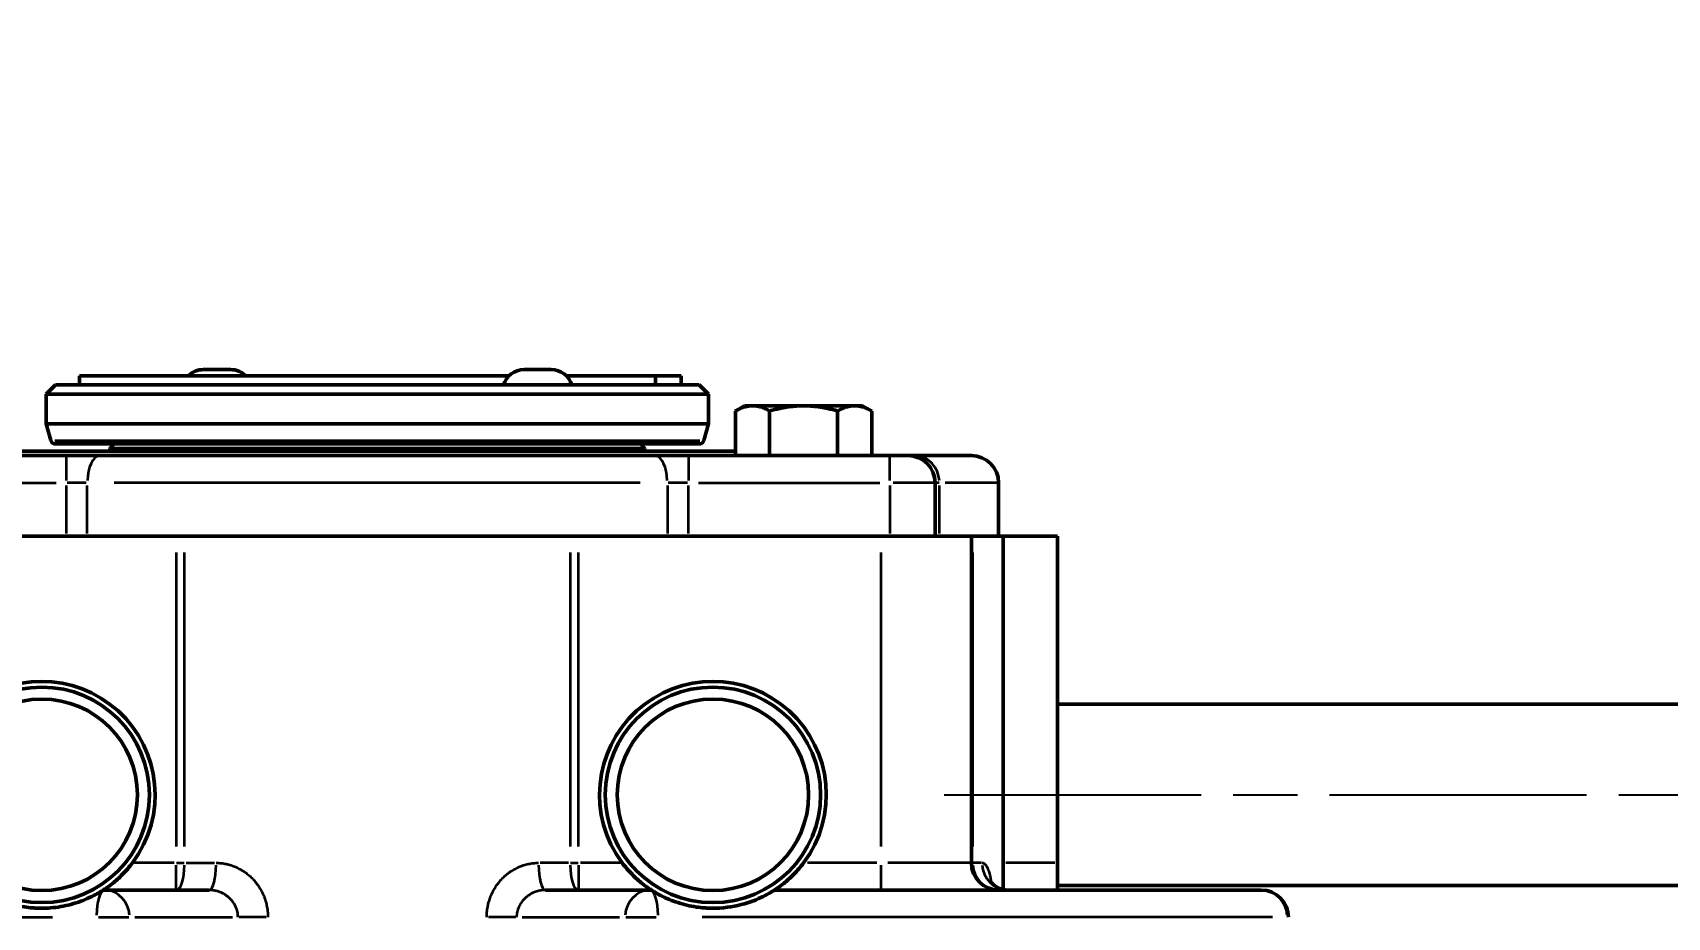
# Model space of a CAD drawing. Header units: millimetres. Extents: x 0 to 2100, y 0 to 1485.
# Drawn here: x 1309.8 to 1490, y 1165.4 to 1262.9 of the extents above; entities that cross this region are included whole.
import ezdxf

# ---------------------------------------------------------------- set-up
doc = ezdxf.new("R2010")
doc.units = ezdxf.units.MM
doc.header["$LTSCALE"] = 5
doc.linetypes.add('CHAIN', pattern=[0.3543, 0.2362, -0.0295, 0.0591, -0.0295])
for name, color, linetype, lineweight in [("Linea d'asse (ISO)", 7, 'Continuous', 25), ('Quota (ISO)', 7, 'Continuous', 25), ('Visibile (ISO)', 7, 'Continuous', 50), ('Visibile sottile (ISO)', 7, 'Continuous', 35)]:
    doc.layers.add(name, color=color, linetype=linetype, lineweight=lineweight)
doc.styles.add('Testo nota (ISO)', font='tahoma.ttf')
doc.dimstyles.new('Default - Metodo 1b (ISO)', dxfattribs={"dimscale": 5, "dimtxt": 3.5, "dimasz": 2.5, "dimexe": 3.175, "dimexo": 0, "dimgap": 0.762, "dimtad": 1, "dimtoh": 1, "dimrnd": 1e-08, "dimtxsty": 'Testo nota (ISO)', "dimcen": 0.09, "dimdle": 10, "dimclrd": 256, "dimclre": 256, "dimclrt": 256, "dimazin": 2, "dimtfac": 1, "dimtmove": 0, "dimatfit": 3, "dimfxl": 1, "dimtolj": 1, "dimlwd": -1, "dimlwe": -1, "dimarcsym": 0})

# ---------------------------------------------------------------- blocks, each defined once
blk = doc.blocks.new('*D16')
at = {"layer": 'Defpoints', "color": 0}
for p in [(1638.76, 1338.9), (1851.33, 1338.9), (1355.55, 778.53)]:
    blk.add_point(p, dxfattribs=at)
at = {"layer": 'Quota (ISO)'}
for p, q in [((1638.76, 1338.9), (1867.21, 1338.9)), ((1851.33, 791.03), (1851.33, 1326.4)), ((1355.55, 778.53), (1867.21, 778.53))]:
    blk.add_line(p, q, dxfattribs=at)
for points in [[(1849.25, 1326.4), (1853.42, 1326.4), (1851.33, 1338.9)], [(1849.25, 791.03), (1853.42, 791.03), (1851.33, 778.53)]]:
    blk.add_solid(points, dxfattribs=at)
at = {"layer": 'Quota (ISO)', "insert": (1829.31, 1040.22), "char_height": 17.5, "attachment_point": 1, "rotation": 90, "style": 'Testo nota (ISO)'}
blk.add_mtext('\\A1;560', dxfattribs=at)

msp = doc.modelspace()

# ---------------------------------------------------------------- linework, layer by layer
at = {"layer": "Linea d'asse (ISO)", "linetype": 'CHAIN', "ltscale": 23.990969}
msp.add_line((1410.2589, 1178.8997), (1666.8695, 1178.8997), dxfattribs=at)
at = {"layer": 'Visibile (ISO)'}
for p, q in [((1331.5812, 1225.7791), (1328.5812, 1225.7791)), ((1366.9366, 1225.7791), (1363.9366, 1225.7791)), ((1312.2589, 1224.0791), (1311.2589, 1223.0791)), ((1312.2589, 1224.0791), (1383.2589, 1224.0791)), ((1314.9058, 1225.0791), (1362.2551, 1225.0791)), ((1314.9058, 1225.0791), (1314.9058, 1224.0791)), ((1368.618, 1225.0791), (1378.4183, 1225.0791)), ((1381.2589, 1225.0791), (1378.4183, 1225.0791)), ((1378.4183, 1225.0791), (1378.4183, 1224.0791)), ((1381.2589, 1225.0791), (1381.2589, 1224.0791)), ((1383.2589, 1224.0791), (1384.2589, 1223.0791)), ((1311.2589, 1223.0791), (1384.2589, 1223.0791)), ((1311.2589, 1219.8158), (1311.2589, 1223.0791)), ((1384.2589, 1219.8158), (1384.2589, 1223.0791)), ((1388.2589, 1221.7897), (1387.2533, 1221.2091)), ((1387.2533, 1221.2091), (1387.2533, 1216.2997)), ((1389.1297, 1221.7897), (1388.2589, 1221.7897)), ((1394.7589, 1221.7897), (1389.1297, 1221.7897)), ((1391.0061, 1221.2091), (1391.0061, 1216.2997)), ((1394.7589, 1221.7897), (1400.3881, 1221.7897)), ((1398.5117, 1221.2091), (1398.5117, 1216.2997)), ((1401.2589, 1221.7897), (1400.3881, 1221.7897)), ((1401.2589, 1221.7897), (1402.2645, 1221.2091)), ((1402.2645, 1221.2091), (1402.2645, 1216.2997)), ((1311.2589, 1219.8158), (1384.2589, 1219.8158)), ((1311.7589, 1217.9497), (1311.2589, 1219.8158)), ((1383.7589, 1217.9497), (1384.2589, 1219.8158)), ((1387.2533, 1216.7997), (1308.2645, 1216.7997)), ((1312.2419, 1217.5791), (1383.2759, 1217.5791)), ((1318.7589, 1217.5791), (1318.2589, 1217.0791)), ((1318.2589, 1217.0791), (1377.2589, 1217.0791)), ((1318.2589, 1217.0791), (1318.2589, 1216.7997)), ((1376.7589, 1217.5791), (1377.2589, 1217.0791)), ((1377.2589, 1217.0791), (1377.2589, 1216.7997)), ((1313.4478, 1216.2997), (1291.2589, 1216.2997)), ((1317.1824, 1216.2997), (1313.4478, 1216.2997)), ((1378.3354, 1216.2997), (1317.1824, 1216.2997)), ((1382.07, 1216.2997), (1378.3354, 1216.2997)), ((1404.2589, 1216.2997), (1382.07, 1216.2997)), ((1406.2589, 1216.2997), (1404.2589, 1216.2997)), ((1407.0208, 1216.2997), (1406.2589, 1216.2997)), ((1413.2589, 1216.2997), (1407.0208, 1216.2997)), ((1409.2589, 1213.2997), (1409.2589, 1207.3997)), ((1416.2589, 1213.2997), (1416.2589, 1207.3997)), ((1292.2589, 1207.3997), (1325.5835, 1207.3997)), ((1325.5835, 1207.3997), (1326.5074, 1207.3997)), ((1326.5074, 1207.3997), (1369.0104, 1207.3997)), ((1369.0104, 1207.3997), (1369.9343, 1207.3997)), ((1369.9343, 1207.3997), (1403.2589, 1207.3997)), ((1403.2589, 1207.3997), (1413.2589, 1207.3997)), ((1413.2589, 1171.3997), (1413.2589, 1207.3997)), ((1413.2589, 1207.3997), (1413.4047, 1207.3997)), ((1413.4047, 1207.3997), (1416.7589, 1207.3997)), ((1416.7589, 1207.3997), (1422.7589, 1207.3997)), ((1416.7589, 1207.3997), (1416.7589, 1168.4639)), ((1422.7589, 1207.3997), (1422.7589, 1171.3997)), ((1422.7589, 1188.8997), (1503.7589, 1188.8997)), ((1422.7589, 1168.3997), (1422.7589, 1171.3997)), ((1317.5412, 1168.3997), (1317.6717, 1168.3997)), ((1329.2234, 1168.3997), (1317.6717, 1168.3997)), ((1377.8461, 1168.3997), (1366.2944, 1168.3997)), ((1377.9766, 1168.3997), (1377.8461, 1168.3997)), ((1445.2205, 1168.3997), (1391.5412, 1168.3997)), ((1422.7589, 1168.8997), (1503.7589, 1168.8997))]:
    msp.add_line(p, q, dxfattribs=at)
for centre, radius in [((1310.7589, 1178.8997), 11.875), ((1384.7589, 1178.8997), 11.875), ((1310.7589, 1178.8997), 10.5539), ((1384.7589, 1178.8997), 10.5539)]:
    msp.add_circle(centre, radius, dxfattribs=at)
for centre, radius, start, end in [((1328.5812, 1223.4097), 2.3694, 90, 135.205015), ((1331.5812, 1223.4097), 2.3694, 44.794985, 90), ((1363.9366, 1223.4097), 2.3694, 90, 163.588605), ((1366.9366, 1223.4097), 2.3694, 16.411395, 90), ((1312.2419, 1218.0791), 0.5, 195, 270), ((1383.2759, 1218.0791), 0.5, 270, 345), ((1406.2589, 1213.2997), 3, 0, 90), ((1413.2589, 1213.2997), 3, 0, 90), ((1310.7589, 1178.8997), 12.5, 323.130102, 216.869898), ((1384.7589, 1178.8997), 12.5, 323.130102, 216.869898), ((1416.2589, 1171.3997), 3, 180, 270), ((1445.2205, 1165.3997), 3, 0, 90)]:
    msp.add_arc(centre, radius, start, end, dxfattribs=at)
for points, weights in [([(1387.2533, 1221.2091), (1388.2589, 1221.7897), (1389.1297, 1221.7897)], [1.73081411899, 1.86469305701, 1.86469305701]), ([(1389.1297, 1221.7897), (1390.0006, 1221.7897), (1391.0061, 1221.2091)], [1.86469305701, 1.86469305701, 1.73081411899]), ([(1391.0061, 1221.2091), (1393.0172, 1221.7897), (1394.7589, 1221.7897)], [1.73081411899, 1.86469305701, 1.86469305701]), ([(1394.7589, 1221.7897), (1396.5006, 1221.7897), (1398.5117, 1221.2091)], [1.86469305701, 1.86469305701, 1.73081411899]), ([(1398.5117, 1221.2091), (1399.5172, 1221.7897), (1400.3881, 1221.7897)], [1.73081411899, 1.86469305701, 1.86469305701]), ([(1400.3881, 1221.7897), (1401.2589, 1221.7897), (1402.2645, 1221.2091)], [1.86469305701, 1.86469305701, 1.73081411899])]:
    msp.add_rational_spline(points, weights, degree=2, dxfattribs=at)
for points, knots in [([(1317.5412, 1168.3997), (1317.5412, 1168.3997), (1317.5718, 1168.4193), (1317.683, 1168.4924), (1317.7635, 1168.546), (1318.0536, 1168.7462), (1318.3116, 1168.9343), (1318.9027, 1169.4066), (1319.295, 1169.7517), (1320.0619, 1170.5329), (1320.4365, 1170.9698), (1320.7589, 1171.3997)], [1.047996093, 1.047996093, 1.047996093, 1.047996093, 1.107176702, 1.107176702, 1.166357311, 1.166357311, 1.284718529, 1.284718529, 1.445936421, 1.445936421, 1.607154314, 1.607154314, 1.607154314, 1.607154314]), ([(1377.9766, 1168.3997), (1377.9766, 1168.3997), (1377.946, 1168.4193), (1377.8348, 1168.4924), (1377.7543, 1168.546), (1377.4642, 1168.7462), (1377.2062, 1168.9343), (1376.615, 1169.4066), (1376.2228, 1169.7517), (1375.4559, 1170.5329), (1375.0813, 1170.9698), (1374.7589, 1171.3997)], [-1.047996093, -1.047996093, -1.047996093, -1.047996093, -0.988815484, -0.988815484, -0.929634875, -0.929634875, -0.811273657, -0.811273657, -0.650055765, -0.650055765, -0.488837872, -0.488837872, -0.488837872, -0.488837872]), ([(1394.7589, 1171.3997), (1394.4365, 1170.9698), (1394.0619, 1170.5329), (1393.295, 1169.7517), (1392.9027, 1169.4066), (1392.3116, 1168.9343), (1392.0536, 1168.7462), (1391.7635, 1168.546), (1391.683, 1168.4924), (1391.5718, 1168.4193), (1391.5412, 1168.3997), (1391.5412, 1168.3997)], [0.488837872, 0.488837872, 0.488837872, 0.488837872, 0.650055765, 0.650055765, 0.811273657, 0.811273657, 0.929634875, 0.929634875, 0.988815484, 0.988815484, 1.047996093, 1.047996093, 1.047996093, 1.047996093]), ([(1317.5412, 1168.3997), (1317.5412, 1168.3997), (1317.5125, 1168.381), (1317.3868, 1168.3013), (1317.2946, 1168.2435), (1317.038, 1168.0901), (1316.8721, 1167.9945), (1316.4418, 1167.7627), (1316.1432, 1167.612), (1315.2042, 1167.1996), (1314.4996, 1166.9427), (1312.9464, 1166.5696), (1312.1935, 1166.4601), (1311.3219, 1166.4117), (1311.1907, 1166.4065), (1310.9961, 1166.4018), (1310.9327, 1166.4007), (1310.8201, 1166.3998), (1310.771, 1166.3996), (1310.668, 1166.3999), (1310.6142, 1166.4004), (1310.4736, 1166.4027), (1310.3868, 1166.4049), (1310.1116, 1166.415), (1309.9244, 1166.4262), (1309.7384, 1166.4414), (1309.44, 1166.4659), (1309.1428, 1166.501), (1308.0413, 1166.6714), (1307.2661, 1166.8742), (1305.6649, 1167.4453), (1305.0018, 1167.7929), (1304.2898, 1168.1993), (1304.1168, 1168.3099), (1303.9955, 1168.3874), (1303.9765, 1168.3997), (1303.9766, 1168.3997)], [3.21934589, 3.21934589, 3.21934589, 3.21934589, 3.33644337, 3.33644337, 3.45058721, 3.45058721, 3.57977325, 3.57977325, 3.75209954, 3.75209954, 4.03195808, 4.03195808, 4.28123084, 4.28123084, 4.3251648, 4.3251648, 4.34624473, 4.34624473, 4.36244016, 4.36244016, 4.38002683, 4.38002683, 4.40815393, 4.40815393, 4.46888423, 4.46888423, 4.46888423, 4.56629657, 4.56629657, 4.83340134, 4.83340134, 5.17146977, 5.17146977, 5.38113362, 5.38113362, 5.4779726, 5.4779726, 5.4779726, 5.4779726]), ([(1377.9766, 1168.3997), (1377.9765, 1168.3997), (1377.9818, 1168.3963), (1378.0178, 1168.3731), (1378.0711, 1168.3388), (1378.2463, 1168.2298), (1378.3699, 1168.1545), (1378.7058, 1167.9609), (1378.9423, 1167.8308), (1379.6738, 1167.4701), (1380.2225, 1167.2316), (1381.5008, 1166.8139), (1382.1979, 1166.6407), (1383.2359, 1166.4897), (1383.5113, 1166.4591), (1383.9815, 1166.4223), (1384.1777, 1166.4117), (1384.4476, 1166.4033), (1384.5224, 1166.4017), (1384.6483, 1166.4001), (1384.6995, 1166.3997), (1384.8005, 1166.3997), (1384.8503, 1166.3999), (1384.9598, 1166.4012), (1385.0194, 1166.4023), (1385.2254, 1166.4075), (1385.3711, 1166.4139), (1386.6572, 1166.4919), (1387.6896, 1166.7133), (1389.4982, 1167.2917), (1390.2121, 1167.6372), (1391.0361, 1168.0841), (1391.2548, 1168.219), (1391.476, 1168.3573), (1391.5339, 1168.395), (1391.541, 1168.3996), (1391.5412, 1168.3997), (1391.5412, 1168.3997)], [-3.19163068, -3.19163068, -3.19163068, -3.19163068, -3.14852146, -3.14852146, -3.05171769, -3.05171769, -2.94415689, -2.94415689, -2.80680928, -2.80680928, -2.5952252, -2.5952252, -2.39300938, -2.39300938, -2.31968702, -2.31968702, -2.26670181, -2.26670181, -2.24624437, -2.24624437, -2.23210184, -2.23210184, -2.21820694, -2.21820694, -2.20143214, -2.20143214, -2.15990458, -2.15990458, -1.83187072, -1.83187072, -1.48360304, -1.48360304, -1.26394259, -1.26394259, -1.11791523, -1.11791523, -1.10856844, -1.10856844, -1.10856844, -1.10856844]), ([(1415.243, 1169.541), (1415.243, 1169.541), (1415.2514, 1169.5212), (1415.2983, 1169.4376), (1415.3466, 1169.3606), (1415.489, 1169.1843), (1415.5833, 1169.0845), (1415.8353, 1168.8704), (1416.0049, 1168.7565), (1416.4277, 1168.5479), (1416.6955, 1168.4639), (1417.0888, 1168.4083), (1417.2108, 1168.3997), (1417.3321, 1168.3997)], [0.577795468, 0.577795468, 0.577795468, 0.577795468, 0.6267463, 0.6267463, 0.689380542, 0.689380542, 0.750664854, 0.750664854, 0.82636798, 0.82636798, 0.922080078, 0.922080078, 0.964277279, 0.964277279, 0.964277279, 0.964277279])]:
    msp.add_open_spline(points, degree=3, knots=knots, dxfattribs=at)
at = {"layer": 'Visibile sottile (ISO)'}
for p, q in [((1312.2021, 1217.9497), (1383.3157, 1217.9497)), ((1313.4478, 1216.2904), (1313.4478, 1213.5351)), ((1382.07, 1216.2904), (1382.07, 1213.5351)), ((1404.2589, 1213.5351), (1404.2589, 1216.2904)), ((1292.3683, 1213.2997), (1312.3384, 1213.2997)), ((1313.4478, 1213.0047), (1313.4478, 1207.6947)), ((1315.6738, 1213.2997), (1313.5692, 1213.2997)), ((1315.7819, 1207.6947), (1315.7819, 1213.0047)), ((1376.7571, 1213.2997), (1318.7607, 1213.2997)), ((1379.7359, 1213.0047), (1379.7359, 1207.6947)), ((1381.9486, 1213.2997), (1379.8439, 1213.2997)), ((1382.07, 1207.6947), (1382.07, 1213.0047)), ((1383.1794, 1213.2997), (1403.1495, 1213.2997)), ((1404.2589, 1213.0047), (1404.2589, 1207.6947)), ((1409.2435, 1213.2997), (1404.6512, 1213.2997)), ((1409.6893, 1213.2997), (1409.2601, 1213.2997)), ((1409.7351, 1207.6947), (1409.7351, 1213.0047)), ((1416.2423, 1213.2997), (1410.3619, 1213.2997)), ((1325.5835, 1205.5997), (1325.5835, 1173.1997)), ((1326.5074, 1173.1997), (1326.5074, 1205.5997)), ((1369.0104, 1205.5997), (1369.0104, 1173.1997)), ((1369.9343, 1173.1997), (1369.9343, 1205.5997)), ((1403.2589, 1205.5997), (1403.2589, 1173.1997)), ((1413.4047, 1173.1997), (1413.4047, 1205.5997)), ((1325.3422, 1171.3997), (1321.0001, 1171.3997)), ((1325.5835, 1168.4089), (1325.5835, 1171.1643)), ((1325.6304, 1171.3997), (1326.4626, 1171.3997)), ((1326.6805, 1171.3997), (1329.8201, 1171.3997)), ((1368.8373, 1171.3997), (1365.6977, 1171.3997)), ((1369.0551, 1171.3997), (1369.8874, 1171.3997)), ((1369.9343, 1171.1643), (1369.9343, 1168.4089)), ((1374.5177, 1171.3997), (1370.1756, 1171.3997)), ((1402.8339, 1171.3997), (1395.1839, 1171.3997)), ((1403.2589, 1171.1643), (1403.2589, 1168.4089)), ((1413.2281, 1171.3997), (1404.0435, 1171.3997)), ((1413.2593, 1171.3997), (1413.3906, 1171.3997)), ((1414.3862, 1171.3997), (1413.4605, 1171.3997)), ((1422.4589, 1171.3997), (1417.0589, 1171.3997)), ((1249.0538, 1165.3997), (1311.9496, 1165.3997)), ((1317.0008, 1165.3997), (1320.3511, 1165.3997)), ((1321.0412, 1165.3997), (1331.8024, 1165.3997)), ((1335.4953, 1165.3997), (1332.4842, 1165.3997)), ((1363.0336, 1165.3997), (1360.0225, 1165.3997)), ((1363.7154, 1165.3997), (1374.4766, 1165.3997)), ((1375.1667, 1165.3997), (1378.517, 1165.3997)), ((1446.464, 1165.3997), (1383.5682, 1165.3997))]:
    msp.add_line(p, q, dxfattribs=at)
for centre, major_axis, ratio, start_param, end_param in [((1317.1824, 1213.2997), (0, 3), 0.46681737, 0.07853982, 1.49225651), ((1378.3354, 1213.2997), (0, 3), 0.46681737, 4.7909288, 6.20464549), ((1407.0208, 1213.2997), (0, 3), 0.9047619, 4.7909288, 6.20464549), ((1325.5835, 1171.3997), (0, -3), 0.30799218, 0.07853982, 1.49225651), ((1329.2234, 1171.3997), (0, -3), 0.2574369, 0.07853982, 1.49225651), ((1366.2944, 1171.3997), (0, -3), 0.2574369, 4.7909288, 6.20464549), ((1369.9343, 1171.3997), (0, -3), 0.30799218, 4.7909288, 6.20464549), ((1416.2589, 1171.3997), (0, -3), 0.95138889, 4.7909288, 6.20464549), ((1417.3321, 1171.3997), (0, -3), 0.96629511, 4.7909288, 6.20464549), ((1317.6717, 1165.3997), (0, 3), 0.29497241, 0.07853982, 1.49225651), ((1317.6717, 1165.3997), (0, 3), 0.92387953, 4.7909288, 6.20464549), ((1377.8461, 1165.3997), (0, 3), 0.92387953, 0.07853982, 1.49225651), ((1377.8461, 1165.3997), (0, 3), 0.29497241, 4.7909288, 6.20464549), ((1445.2205, 1165.3997), (0, 3), 0.95550577, 4.7909288, 6.20464549)]:
    msp.add_ellipse(centre, major_axis=major_axis, ratio=ratio, start_param=start_param, end_param=end_param, dxfattribs=at)
for points, knots in [([(1329.9958, 1171.3997), (1330.1789, 1171.3997), (1330.3612, 1171.3901), (1330.5425, 1171.3712), (1330.5481, 1171.3706), (1330.5537, 1171.37), (1330.5592, 1171.3694), (1330.736, 1171.3504), (1330.9119, 1171.3225), (1331.087, 1171.2857), (1331.0969, 1171.2836), (1331.1068, 1171.2814), (1331.1168, 1171.2793), (1331.1521, 1171.2716), (1331.1874, 1171.2636), (1331.2227, 1171.2553), (1331.2336, 1171.2527), (1331.2444, 1171.2501), (1331.2552, 1171.2474), (1331.267, 1171.2446), (1331.2788, 1171.2416), (1331.2905, 1171.2387), (1331.3018, 1171.2359), (1331.3131, 1171.233), (1331.3243, 1171.2301), (1331.3356, 1171.2272), (1331.347, 1171.2242), (1331.3583, 1171.2212), (1331.3699, 1171.2181), (1331.3815, 1171.215), (1331.3932, 1171.2118), (1331.4715, 1171.1905), (1331.5491, 1171.1675), (1331.6261, 1171.1429), (1331.639, 1171.1387), (1331.652, 1171.1345), (1331.6649, 1171.1302), (1331.8286, 1171.0764), (1331.9892, 1171.0151), (1332.1467, 1170.9464), (1332.1618, 1170.9399), (1332.1768, 1170.9332), (1332.1918, 1170.9265), (1332.3467, 1170.8574), (1332.4986, 1170.7811), (1332.6475, 1170.6977), (1332.6639, 1170.6885), (1332.6803, 1170.6792), (1332.6967, 1170.6698), (1332.7618, 1170.6325), (1332.8264, 1170.5938), (1332.8904, 1170.5536), (1332.9073, 1170.5431), (1332.9241, 1170.5324), (1332.9409, 1170.5216), (1332.964, 1170.5068), (1332.987, 1170.4918), (1333.0099, 1170.4766), (1333.027, 1170.4653), (1333.0439, 1170.4539), (1333.0609, 1170.4425), (1333.0807, 1170.429), (1333.1006, 1170.4154), (1333.1203, 1170.4017), (1333.14, 1170.388), (1333.1595, 1170.3741), (1333.179, 1170.3602), (1333.3173, 1170.2614), (1333.4505, 1170.157), (1333.5788, 1170.0472), (1333.5952, 1170.0332), (1333.6116, 1170.019), (1333.6279, 1170.0047), (1333.7548, 1169.8937), (1333.8768, 1169.7773), (1333.994, 1169.6556), (1334.0092, 1169.6398), (1334.0243, 1169.6239), (1334.0394, 1169.6079), (1334.1557, 1169.4844), (1334.2671, 1169.3555), (1334.3735, 1169.2212), (1334.3869, 1169.2042), (1334.4003, 1169.1872), (1334.4135, 1169.1701), (1334.4283, 1169.151), (1334.443, 1169.1318), (1334.4576, 1169.1124), (1334.4722, 1169.0931), (1334.4867, 1169.0737), (1334.5011, 1169.0542), (1334.5173, 1169.0322), (1334.5334, 1169.0101), (1334.5492, 1168.9879), (1334.5615, 1168.9708), (1334.5737, 1168.9536), (1334.5858, 1168.9363), (1334.6295, 1168.8738), (1334.672, 1168.8107), (1334.7133, 1168.7468), (1334.7242, 1168.7298), (1334.7351, 1168.7128), (1334.7459, 1168.6957), (1334.8389, 1168.5484), (1334.9254, 1168.3976), (1335.0053, 1168.2432), (1335.0137, 1168.2271), (1335.0219, 1168.211), (1335.0301, 1168.1948), (1335.11, 1168.0373), (1335.1831, 1167.8761), (1335.2494, 1167.7113), (1335.2552, 1167.6969), (1335.2609, 1167.6824), (1335.2666, 1167.668), (1335.2969, 1167.591), (1335.3258, 1167.5131), (1335.3531, 1167.4345), (1335.3577, 1167.4213), (1335.3623, 1167.4081), (1335.3668, 1167.3948), (1335.3702, 1167.3846), (1335.3737, 1167.3744), (1335.3771, 1167.3641), (1335.3814, 1167.3513), (1335.3857, 1167.3384), (1335.3899, 1167.3255), (1335.3934, 1167.3148), (1335.3968, 1167.3041), (1335.4002, 1167.2934), (1335.4042, 1167.281), (1335.4082, 1167.2685), (1335.4121, 1167.256), (1335.423, 1167.2212), (1335.4336, 1167.1864), (1335.4439, 1167.1516), (1335.4473, 1167.1399), (1335.4507, 1167.1282), (1335.4541, 1167.1166), (1335.5055, 1166.9383), (1335.5485, 1166.7587), (1335.5835, 1166.5777), (1335.5851, 1166.5695), (1335.5867, 1166.5614), (1335.5882, 1166.5532), (1335.6232, 1166.3681), (1335.6498, 1166.1817), (1335.6678, 1165.9938), (1335.6683, 1165.9895), (1335.6687, 1165.9852), (1335.6691, 1165.9809), (1335.6871, 1165.7887), (1335.6963, 1165.595), (1335.6963, 1165.3997)], [0, 0, 0, 0, 0.00056446888, 0.00056446888, 0.00056446888, 0.00058180868, 0.00058180868, 0.00058180868, 0.00113236175, 0.00113236175, 0.00113236175, 0.00116361735, 0.00116361735, 0.00116361735, 0.00127487607, 0.00127487607, 0.00127487607, 0.00130906952, 0.00130906952, 0.00130906952, 0.00134621515, 0.00134621515, 0.00134621515, 0.00138179561, 0.00138179561, 0.00138179561, 0.00141760326, 0.00141760326, 0.00141760326, 0.00145452169, 0.00145452169, 0.00145452169, 0.00170345485, 0.00170345485, 0.00170345485, 0.00174542603, 0.00174542603, 0.00174542603, 0.0022764764, 0.0022764764, 0.0022764764, 0.00232723471, 0.00232723471, 0.00232723471, 0.00285123946, 0.00285123946, 0.00285123946, 0.00290904339, 0.00290904339, 0.00290904339, 0.0031392777, 0.0031392777, 0.0031392777, 0.00319994773, 0.00319994773, 0.00319994773, 0.00328347073, 0.00328347073, 0.00328347073, 0.00334539989, 0.00334539989, 0.00334539989, 0.00341812598, 0.00341812598, 0.00341812598, 0.00349085206, 0.00349085206, 0.00349085206, 0.00400647578, 0.00400647578, 0.00400647578, 0.00407266074, 0.00407266074, 0.00407266074, 0.00458758683, 0.00458758683, 0.00458758683, 0.00465446942, 0.00465446942, 0.00465446942, 0.00517110465, 0.00517110465, 0.00517110465, 0.0052362781, 0.0052362781, 0.0052362781, 0.00530900418, 0.00530900418, 0.00530900418, 0.00538173027, 0.00538173027, 0.00538173027, 0.00546377994, 0.00546377994, 0.00546377994, 0.00552718243, 0.00552718243, 0.00552718243, 0.00575699177, 0.00575699177, 0.00575699177, 0.00581808677, 0.00581808677, 0.00581808677, 0.0063449659, 0.0063449659, 0.0063449659, 0.00639989545, 0.00639989545, 0.00639989545, 0.006934997, 0.006934997, 0.006934997, 0.00698170413, 0.00698170413, 0.00698170413, 0.00723079602, 0.00723079602, 0.00723079602, 0.00727260847, 0.00727260847, 0.00727260847, 0.00730482689, 0.00730482689, 0.00730482689, 0.00734533455, 0.00734533455, 0.00734533455, 0.00737888726, 0.00737888726, 0.00737888726, 0.00741806064, 0.00741806064, 0.00741806064, 0.00752704603, 0.00752704603, 0.00752704603, 0.00756351281, 0.00756351281, 0.00756351281, 0.00812019277, 0.00812019277, 0.00812019277, 0.00814532148, 0.00814532148, 0.00814532148, 0.00871415476, 0.00871415476, 0.00871415476, 0.00872713016, 0.00872713016, 0.00872713016, 0.00930893884, 0.00930893884, 0.00930893884, 0.00930893884]), ([(1359.8215, 1165.3997), (1359.8215, 1165.595), (1359.8307, 1165.7894), (1359.8489, 1165.9828), (1359.8672, 1166.1762), (1359.8945, 1166.3687), (1359.9309, 1166.5603), (1359.932, 1166.5659), (1359.9331, 1166.5715), (1359.9341, 1166.5771), (1359.9377, 1166.5954), (1359.9413, 1166.6137), (1359.945, 1166.6321), (1359.9463, 1166.6382), (1359.9475, 1166.6442), (1359.9488, 1166.6503), (1359.9524, 1166.6681), (1359.9562, 1166.6859), (1359.96, 1166.7036), (1359.9614, 1166.7102), (1359.9628, 1166.7168), (1359.9642, 1166.7233), (1359.9732, 1166.7643), (1359.9825, 1166.8052), (1359.9923, 1166.8459), (1359.9941, 1166.8533), (1359.9959, 1166.8608), (1359.9977, 1166.8682), (1360.0188, 1166.955), (1360.0418, 1167.0411), (1360.0666, 1167.1265), (1360.0692, 1167.1356), (1360.0719, 1167.1446), (1360.0745, 1167.1537), (1360.1264, 1167.3297), (1360.186, 1167.5027), (1360.253, 1167.6727), (1360.2577, 1167.6845), (1360.2624, 1167.6963), (1360.2671, 1167.708), (1360.334, 1167.8746), (1360.4082, 1168.0383), (1360.4898, 1168.1991), (1360.4968, 1168.2128), (1360.5038, 1168.2265), (1360.5109, 1168.2402), (1360.5482, 1168.3123), (1360.587, 1168.3838), (1360.6273, 1168.4546), (1360.6355, 1168.4691), (1360.6438, 1168.4835), (1360.6522, 1168.498), (1360.656, 1168.5046), (1360.6598, 1168.5112), (1360.6637, 1168.5177), (1360.6722, 1168.5324), (1360.6808, 1168.5469), (1360.6895, 1168.5615), (1360.6933, 1168.5678), (1360.697, 1168.5741), (1360.7008, 1168.5804), (1360.7097, 1168.5951), (1360.7186, 1168.6097), (1360.7275, 1168.6243), (1360.7439, 1168.6511), (1360.7604, 1168.6776), (1360.7771, 1168.704), (1360.7865, 1168.7188), (1360.796, 1168.7336), (1360.8055, 1168.7483), (1360.9007, 1168.8957), (1361.0017, 1169.038), (1361.1084, 1169.1754), (1361.1199, 1169.1902), (1361.1314, 1169.2048), (1361.1429, 1169.2195), (1361.25, 1169.3548), (1361.3627, 1169.4851), (1361.4809, 1169.6106), (1361.4941, 1169.6245), (1361.5073, 1169.6384), (1361.5206, 1169.6522), (1361.6397, 1169.7762), (1361.7645, 1169.8953), (1361.895, 1170.0092), (1361.9093, 1170.0217), (1361.9237, 1170.0342), (1361.9382, 1170.0466), (1361.9421, 1170.0498), (1361.9459, 1170.0531), (1361.9497, 1170.0564), (1361.9642, 1170.0687), (1361.9787, 1170.0809), (1361.9932, 1170.0931), (1361.9972, 1170.0964), (1362.0011, 1170.0996), (1362.005, 1170.1029), (1362.0195, 1170.1149), (1362.0341, 1170.1269), (1362.0487, 1170.1388), (1362.0713, 1170.1572), (1362.0941, 1170.1755), (1362.117, 1170.1936), (1362.1315, 1170.205), (1362.1461, 1170.2164), (1362.1607, 1170.2277), (1362.2218, 1170.275), (1362.2835, 1170.3209), (1362.3461, 1170.3654), (1362.3606, 1170.3758), (1362.3751, 1170.386), (1362.3897, 1170.3962), (1362.5309, 1170.4949), (1362.6759, 1170.5868), (1362.8247, 1170.6719), (1362.8385, 1170.6798), (1362.8525, 1170.6877), (1362.8664, 1170.6955), (1363.0173, 1170.7802), (1363.1719, 1170.8579), (1363.3305, 1170.9285), (1363.343, 1170.9341), (1363.3555, 1170.9396), (1363.368, 1170.9451), (1363.4424, 1170.9776), (1363.5176, 1171.0085), (1363.5937, 1171.0378), (1363.6052, 1171.0422), (1363.6168, 1171.0466), (1363.6283, 1171.051), (1363.6391, 1171.055), (1363.6499, 1171.0591), (1363.6606, 1171.0631), (1363.6718, 1171.0672), (1363.683, 1171.0713), (1363.6943, 1171.0754), (1363.7054, 1171.0794), (1363.7166, 1171.0835), (1363.7278, 1171.0874), (1363.7386, 1171.0913), (1363.7495, 1171.0951), (1363.7604, 1171.0989), (1363.7943, 1171.1108), (1363.8283, 1171.1222), (1363.8624, 1171.1334), (1363.8726, 1171.1367), (1363.8827, 1171.14), (1363.8929, 1171.1432), (1364.0629, 1171.1977), (1364.2341, 1171.2434), (1364.4067, 1171.2805), (1364.4139, 1171.2821), (1364.421, 1171.2836), (1364.4281, 1171.2851), (1364.604, 1171.3222), (1364.7813, 1171.3504), (1364.9599, 1171.3695), (1364.9637, 1171.37), (1364.9674, 1171.3704), (1364.9712, 1171.3707), (1365.0604, 1171.3801), (1365.1499, 1171.3873), (1365.2398, 1171.3921), (1365.3335, 1171.3971), (1365.4276, 1171.3997), (1365.522, 1171.3997)], [0, 0, 0, 0, 0.0005829357, 0.0005829357, 0.0005829357, 0.0011658714, 0.0011658714, 0.0011658714, 0.00118292401, 0.00118292401, 0.00118292401, 0.00123873837, 0.00123873837, 0.00123873837, 0.00125730432, 0.00125730432, 0.00125730432, 0.00131160533, 0.00131160533, 0.00131160533, 0.00133168436, 0.00133168436, 0.00133168436, 0.00145733926, 0.00145733926, 0.00145733926, 0.00148036071, 0.00148036071, 0.00148036071, 0.00174880711, 0.00174880711, 0.00174880711, 0.00177738631, 0.00177738631, 0.00177738631, 0.00233174281, 0.00233174281, 0.00233174281, 0.00237015324, 0.00237015324, 0.00237015324, 0.00291467851, 0.00291467851, 0.00291467851, 0.00296122445, 0.00296122445, 0.00296122445, 0.00320614636, 0.00320614636, 0.00320614636, 0.00325611996, 0.00325611996, 0.00325611996, 0.00327901332, 0.00327901332, 0.00327901332, 0.00332977122, 0.00332977122, 0.00332977122, 0.00335188029, 0.00335188029, 0.00335188029, 0.00340338721, 0.00340338721, 0.00340338721, 0.00349761421, 0.00349761421, 0.00349761421, 0.0035505002, 0.0035505002, 0.0035505002, 0.00408054991, 0.00408054991, 0.00408054991, 0.00413742111, 0.00413742111, 0.00413742111, 0.00466348562, 0.00466348562, 0.00466348562, 0.00472193588, 0.00472193588, 0.00472193588, 0.00524642132, 0.00524642132, 0.00524642132, 0.00530404483, 0.00530404483, 0.00530404483, 0.00531928828, 0.00531928828, 0.00531928828, 0.00537663636, 0.00537663636, 0.00537663636, 0.00539215524, 0.00539215524, 0.00539215524, 0.00544919618, 0.00544919618, 0.00544919618, 0.00553788917, 0.00553788917, 0.00553788917, 0.00559421561, 0.00559421561, 0.00559421561, 0.00582935702, 0.00582935702, 0.00582935702, 0.00588386268, 0.00588386268, 0.00588386268, 0.00641229272, 0.00641229272, 0.00641229272, 0.00646161371, 0.00646161371, 0.00646161371, 0.00699522842, 0.00699522842, 0.00699522842, 0.00703731795, 0.00703731795, 0.00703731795, 0.00728669628, 0.00728669628, 0.00728669628, 0.00732438919, 0.00732438919, 0.00732438919, 0.00735956324, 0.00735956324, 0.00735956324, 0.00739608424, 0.00739608424, 0.00739608424, 0.0074324302, 0.0074324302, 0.0074324302, 0.00746776565, 0.00746776565, 0.00746776565, 0.00757816413, 0.00757816413, 0.00757816413, 0.00761108688, 0.00761108688, 0.00761108688, 0.00816109983, 0.00816109983, 0.00816109983, 0.00818386028, 0.00818386028, 0.00818386028, 0.00874403553, 0.00874403553, 0.00874403553, 0.00875582426, 0.00875582426, 0.00875582426, 0.00903550338, 0.00903550338, 0.00903550338, 0.00932697123, 0.00932697123, 0.00932697123, 0.00932697123]), ([(1414.4333, 1171.3997), (1414.4821, 1171.3997), (1414.5298, 1171.3901), (1414.5765, 1171.3712), (1414.578, 1171.3706), (1414.5794, 1171.37), (1414.5808, 1171.3694), (1414.6263, 1171.3504), (1414.6709, 1171.3225), (1414.7145, 1171.2857), (1414.7169, 1171.2836), (1414.7194, 1171.2814), (1414.7219, 1171.2793), (1414.7307, 1171.2716), (1414.7394, 1171.2636), (1414.7481, 1171.2553), (1414.7508, 1171.2527), (1414.7535, 1171.2501), (1414.7561, 1171.2474), (1414.759, 1171.2446), (1414.7619, 1171.2416), (1414.7648, 1171.2387), (1414.7676, 1171.2359), (1414.7703, 1171.233), (1414.7731, 1171.2301), (1414.7759, 1171.2272), (1414.7787, 1171.2242), (1414.7814, 1171.2212), (1414.7843, 1171.2181), (1414.7871, 1171.215), (1414.79, 1171.2118), (1414.8091, 1171.1905), (1414.8279, 1171.1675), (1414.8464, 1171.1429), (1414.8495, 1171.1387), (1414.8526, 1171.1345), (1414.8557, 1171.1302), (1414.895, 1171.0764), (1414.9329, 1171.0151), (1414.9695, 1170.9464), (1414.973, 1170.9399), (1414.9764, 1170.9332), (1414.9799, 1170.9265), (1415.0158, 1170.8574), (1415.0504, 1170.7811), (1415.0838, 1170.6977), (1415.0875, 1170.6885), (1415.0912, 1170.6792), (1415.0948, 1170.6698), (1415.1094, 1170.6325), (1415.1238, 1170.5938), (1415.1379, 1170.5536), (1415.1416, 1170.5431), (1415.1453, 1170.5324), (1415.149, 1170.5216), (1415.1541, 1170.5068), (1415.1591, 1170.4918), (1415.1642, 1170.4766), (1415.1679, 1170.4653), (1415.1716, 1170.4539), (1415.1753, 1170.4425), (1415.1796, 1170.429), (1415.1839, 1170.4154), (1415.1882, 1170.4017), (1415.1925, 1170.388), (1415.1967, 1170.3741), (1415.2009, 1170.3602), (1415.2308, 1170.2614), (1415.2592, 1170.157), (1415.2861, 1170.0472), (1415.2896, 1170.0332), (1415.293, 1170.019), (1415.2964, 1170.0047), (1415.323, 1169.8937), (1415.3481, 1169.7773), (1415.372, 1169.6556), (1415.3751, 1169.6398), (1415.3781, 1169.6239), (1415.3812, 1169.6079), (1415.4037, 1169.4899), (1415.4251, 1169.367), (1415.4453, 1169.2391)], [0, 0, 0, 0, 0.00056446888, 0.00056446888, 0.00056446888, 0.00058180868, 0.00058180868, 0.00058180868, 0.00113236175, 0.00113236175, 0.00113236175, 0.00116361735, 0.00116361735, 0.00116361735, 0.00127487607, 0.00127487607, 0.00127487607, 0.00130906952, 0.00130906952, 0.00130906952, 0.00134621515, 0.00134621515, 0.00134621515, 0.00138179561, 0.00138179561, 0.00138179561, 0.00141760326, 0.00141760326, 0.00141760326, 0.00145452169, 0.00145452169, 0.00145452169, 0.00170345485, 0.00170345485, 0.00170345485, 0.00174542603, 0.00174542603, 0.00174542603, 0.0022764764, 0.0022764764, 0.0022764764, 0.00232723471, 0.00232723471, 0.00232723471, 0.00285123946, 0.00285123946, 0.00285123946, 0.00290904339, 0.00290904339, 0.00290904339, 0.0031392777, 0.0031392777, 0.0031392777, 0.00319994773, 0.00319994773, 0.00319994773, 0.00328347073, 0.00328347073, 0.00328347073, 0.00334539989, 0.00334539989, 0.00334539989, 0.00341812598, 0.00341812598, 0.00341812598, 0.00349085206, 0.00349085206, 0.00349085206, 0.00400647578, 0.00400647578, 0.00400647578, 0.00407266074, 0.00407266074, 0.00407266074, 0.00458758684, 0.00458758684, 0.00458758684, 0.00465446942, 0.00465446942, 0.00465446942, 0.00514805665, 0.00514805665, 0.00514805665, 0.00514805665]), ([(1332.4002, 1165.3997), (1332.4002, 1165.5017), (1332.3946, 1165.6027), (1332.3835, 1165.7027), (1332.3724, 1165.8027), (1332.3559, 1165.9016), (1332.3341, 1165.9997), (1332.3122, 1166.0977), (1332.2851, 1166.1947), (1332.2525, 1166.2908), (1332.2444, 1166.3148), (1332.2359, 1166.3388), (1332.2271, 1166.3627), (1332.2227, 1166.3746), (1332.2182, 1166.3865), (1332.2136, 1166.3984), (1332.209, 1166.4103), (1332.2044, 1166.4221), (1332.1997, 1166.4339), (1332.1808, 1166.4811), (1332.1608, 1166.5276), (1332.1396, 1166.5734), (1332.0973, 1166.665), (1332.0504, 1166.754), (1331.9991, 1166.8404), (1331.9478, 1166.9268), (1331.8921, 1167.0106), (1331.8322, 1167.0918), (1331.8022, 1167.1325), (1331.7711, 1167.1725), (1331.7389, 1167.2118), (1331.7228, 1167.2315), (1331.7064, 1167.251), (1331.6899, 1167.2703), (1331.6733, 1167.2896), (1331.6565, 1167.3086), (1331.6395, 1167.3274), (1331.5716, 1167.4027), (1331.5005, 1167.4741), (1331.4263, 1167.542), (1331.352, 1167.6098), (1331.2748, 1167.6741), (1331.1944, 1167.7348), (1331.1141, 1167.7955), (1331.0308, 1167.8526), (1330.9443, 1167.9061), (1330.9335, 1167.9128), (1330.9227, 1167.9195), (1330.9118, 1167.926), (1330.9009, 1167.9326), (1330.89, 1167.9391), (1330.8791, 1167.9455), (1330.8572, 1167.9584), (1330.8352, 1167.9709), (1330.8131, 1167.9833), (1330.769, 1168.0079), (1330.7243, 1168.0314), (1330.6793, 1168.0538), (1330.5892, 1168.0988), (1330.4975, 1168.1394), (1330.404, 1168.1758), (1330.3106, 1168.2123), (1330.2155, 1168.2445), (1330.1187, 1168.2724), (1330.0703, 1168.2863), (1330.0214, 1168.2992), (1329.9722, 1168.3109), (1329.9599, 1168.3139), (1329.9475, 1168.3168), (1329.9352, 1168.3196), (1329.9228, 1168.3224), (1329.9104, 1168.3251), (1329.8981, 1168.3277), (1329.8733, 1168.333), (1329.8486, 1168.338), (1329.8238, 1168.3428), (1329.7246, 1168.3616), (1329.625, 1168.3758), (1329.525, 1168.3854), (1329.4249, 1168.3949), (1329.3244, 1168.3997), (1329.2234, 1168.3997)], [0, 0, 0, 0, 0.00030104953, 0.00030104953, 0.00030104953, 0.00060209907, 0.00060209907, 0.00060209907, 0.0009031486, 0.0009031486, 0.0009031486, 0.00097841098, 0.00097841098, 0.00097841098, 0.00101604217, 0.00101604217, 0.00101604217, 0.00105367337, 0.00105367337, 0.00105367337, 0.00120419813, 0.00120419813, 0.00120419813, 0.00150524767, 0.00150524767, 0.00150524767, 0.0018062972, 0.0018062972, 0.0018062972, 0.00195682197, 0.00195682197, 0.00195682197, 0.00203208435, 0.00203208435, 0.00203208435, 0.00210734673, 0.00210734673, 0.00210734673, 0.00240839627, 0.00240839627, 0.00240839627, 0.0027094458, 0.0027094458, 0.0027094458, 0.00301049533, 0.00301049533, 0.00301049533, 0.00304812652, 0.00304812652, 0.00304812652, 0.00308575771, 0.00308575771, 0.00308575771, 0.0031610201, 0.0031610201, 0.0031610201, 0.00331154486, 0.00331154486, 0.00331154486, 0.0036125944, 0.0036125944, 0.0036125944, 0.00391364393, 0.00391364393, 0.00391364393, 0.0040641687, 0.0040641687, 0.0040641687, 0.00410179989, 0.00410179989, 0.00410179989, 0.00413943108, 0.00413943108, 0.00413943108, 0.00421469346, 0.00421469346, 0.00421469346, 0.004515743, 0.004515743, 0.004515743, 0.00481679253, 0.00481679253, 0.00481679253, 0.00481679253]), ([(1366.2944, 1168.3997), (1366.1934, 1168.3997), (1366.0931, 1168.3949), (1365.9935, 1168.3854), (1365.8939, 1168.376), (1365.795, 1168.3619), (1365.6967, 1168.3433), (1365.5984, 1168.3247), (1365.5009, 1168.3015), (1365.4039, 1168.2737), (1365.3768, 1168.266), (1365.3497, 1168.2578), (1365.3226, 1168.2493), (1365.3104, 1168.2455), (1365.2982, 1168.2415), (1365.286, 1168.2375), (1365.277, 1168.2346), (1365.2681, 1168.2316), (1365.2591, 1168.2286), (1365.2559, 1168.2275), (1365.2526, 1168.2264), (1365.2494, 1168.2253), (1365.2286, 1168.2183), (1365.2079, 1168.211), (1365.1873, 1168.2035), (1365.1635, 1168.1949), (1365.1399, 1168.186), (1365.1163, 1168.1768), (1365.1126, 1168.1754), (1365.1088, 1168.1739), (1365.105, 1168.1724), (1365.0148, 1168.137), (1364.9266, 1168.0977), (1364.8404, 1168.0548), (1364.8356, 1168.0524), (1364.8308, 1168.05), (1364.8261, 1168.0476), (1364.7412, 1168.0048), (1364.6582, 1167.9585), (1364.5771, 1167.9084), (1364.5715, 1167.9049), (1364.5659, 1167.9014), (1364.5603, 1167.8979), (1364.5171, 1167.8709), (1364.4745, 1167.8429), (1364.4325, 1167.8137), (1364.4114, 1167.7992), (1364.3906, 1167.7843), (1364.3698, 1167.7692), (1364.3594, 1167.7617), (1364.3491, 1167.7541), (1364.3388, 1167.7464), (1364.3348, 1167.7434), (1364.3307, 1167.7403), (1364.3267, 1167.7373), (1364.3205, 1167.7326), (1364.3143, 1167.7279), (1364.3081, 1167.7231), (1364.3042, 1167.7201), (1364.3003, 1167.7172), (1364.2964, 1167.7142), (1364.2863, 1167.7064), (1364.2763, 1167.6986), (1364.2664, 1167.6907), (1364.2465, 1167.675), (1364.2268, 1167.659), (1364.2073, 1167.6428), (1364.1684, 1167.6105), (1364.1303, 1167.5774), (1364.0932, 1167.5434), (1364.0868, 1167.5376), (1364.0805, 1167.5318), (1364.0742, 1167.526), (1364.0067, 1167.4633), (1363.9421, 1167.398), (1363.8805, 1167.3299), (1363.8744, 1167.3231), (1363.8683, 1167.3164), (1363.8623, 1167.3096), (1363.8015, 1167.2413), (1363.7437, 1167.1703), (1363.689, 1167.0964), (1363.6835, 1167.0889), (1363.678, 1167.0815), (1363.6726, 1167.074), (1363.6577, 1167.0535), (1363.6431, 1167.0329), (1363.6287, 1167.012), (1363.6215, 1167.0016), (1363.6144, 1166.9911), (1363.6073, 1166.9806), (1363.6053, 1166.9777), (1363.6034, 1166.9748), (1363.6015, 1166.9719), (1363.5964, 1166.9642), (1363.5913, 1166.9565), (1363.5863, 1166.9488), (1363.5843, 1166.9459), (1363.5824, 1166.9429), (1363.5805, 1166.9399), (1363.5736, 1166.9293), (1363.5667, 1166.9185), (1363.56, 1166.9078), (1363.5464, 1166.8863), (1363.5332, 1166.8647), (1363.5203, 1166.843), (1363.5157, 1166.8353), (1363.5112, 1166.8276), (1363.5067, 1166.82), (1363.4603, 1166.7403), (1363.4178, 1166.659), (1363.3793, 1166.5759), (1363.3759, 1166.5686), (1363.3726, 1166.5612), (1363.3692, 1166.5539), (1363.3311, 1166.4698), (1363.2971, 1166.384), (1363.2672, 1166.2964), (1363.265, 1166.2899), (1363.2628, 1166.2833), (1363.2606, 1166.2767), (1363.2468, 1166.2355), (1363.234, 1166.1939), (1363.2222, 1166.1519), (1363.2205, 1166.146), (1363.2188, 1166.14), (1363.2172, 1166.134), (1363.2106, 1166.1099), (1363.2042, 1166.0858), (1363.1983, 1166.0615), (1363.1953, 1166.0494), (1363.1923, 1166.0372), (1363.1895, 1166.025), (1363.1879, 1166.0181), (1363.1863, 1166.0111), (1363.1848, 1166.0042), (1363.1836, 1165.9989), (1363.1824, 1165.9937), (1363.1813, 1165.9884), (1363.1607, 1165.8941), (1363.1451, 1165.7993), (1363.1345, 1165.7038), (1363.1232, 1165.6031), (1363.1176, 1165.5017), (1363.1176, 1165.3997)], [0, 0, 0, 0, 0.00030144495, 0.00030144495, 0.00030144495, 0.0006028899, 0.0006028899, 0.0006028899, 0.00090433484, 0.00090433484, 0.00090433484, 0.00098883905, 0.00098883905, 0.00098883905, 0.00102701023, 0.00102701023, 0.00102701023, 0.00105505732, 0.00105505732, 0.00105505732, 0.00106518639, 0.00106518639, 0.00106518639, 0.00113041855, 0.00113041855, 0.00113041855, 0.00120577979, 0.00120577979, 0.00120577979, 0.00121791166, 0.00121791166, 0.00121791166, 0.00150722474, 0.00150722474, 0.00150722474, 0.00152327907, 0.00152327907, 0.00152327907, 0.00180866969, 0.00180866969, 0.00180866969, 0.00182843724, 0.00182843724, 0.00182843724, 0.0019808921, 0.0019808921, 0.0019808921, 0.00205708468, 0.00205708468, 0.00205708468, 0.00209517269, 0.00209517269, 0.00209517269, 0.00211011464, 0.00211011464, 0.00211011464, 0.00213325045, 0.00213325045, 0.00213325045, 0.00214779525, 0.00214779525, 0.00214779525, 0.00218547587, 0.00218547587, 0.00218547587, 0.00226083711, 0.00226083711, 0.00226083711, 0.00241155958, 0.00241155958, 0.00241155958, 0.00243730969, 0.00243730969, 0.00243730969, 0.00271300453, 0.00271300453, 0.00271300453, 0.00274027944, 0.00274027944, 0.00274027944, 0.00301444948, 0.00301444948, 0.00301444948, 0.00304202454, 0.00304202454, 0.00304202454, 0.00311724876, 0.00311724876, 0.00311724876, 0.00315483063, 0.00315483063, 0.00315483063, 0.00316517195, 0.00316517195, 0.00316517195, 0.00319238847, 0.00319238847, 0.00319238847, 0.00320285257, 0.00320285257, 0.00320285257, 0.00324053319, 0.00324053319, 0.00324053319, 0.00331589443, 0.00331589443, 0.00331589443, 0.00334242868, 0.00334242868, 0.00334242868, 0.00361733937, 0.00361733937, 0.00361733937, 0.00364161247, 0.00364161247, 0.00364161247, 0.00391878432, 0.00391878432, 0.00391878432, 0.00393955602, 0.00393955602, 0.00393955602, 0.0040695068, 0.0040695068, 0.0040695068, 0.00408804063, 0.00408804063, 0.00408804063, 0.0041621563, 0.0041621563, 0.0041621563, 0.00419918073, 0.00419918073, 0.00419918073, 0.00422022927, 0.00422022927, 0.00422022927, 0.00423618071, 0.00423618071, 0.00423618071, 0.00452167422, 0.00452167422, 0.00452167422, 0.00482311917, 0.00482311917, 0.00482311917, 0.00482311917])]:
    msp.add_open_spline(points, degree=3, knots=knots, dxfattribs=at)

# ---------------------------------------------------------------- dimensions: what is measured, and where the dimension line sits
at = {"layer": 'Quota (ISO)'}
dim = msp.add_linear_dim(base=(1851.334, 1338.8997), p1=(1355.5531, 778.527), p2=(1638.7589, 1338.8997), angle=90, dimstyle='Default - Metodo 1b (ISO)', override={"dimgap": 0.762, "dimtoh": 0, "dimdec": 0, "dimtol": 0, "dimlim": 0, "dimtp": 0, "dimtm": 0, "dimtdec": 0, "dimtofl": 0, "dimatfit": 1}, dxfattribs=at)
dim.commit()
dim.dimension.update_dxf_attribs({"geometry": '*D16', "text_midpoint": (1851.334, 1058.7134), "dimtype": 160})

doc.saveas('drawing.dxf')
